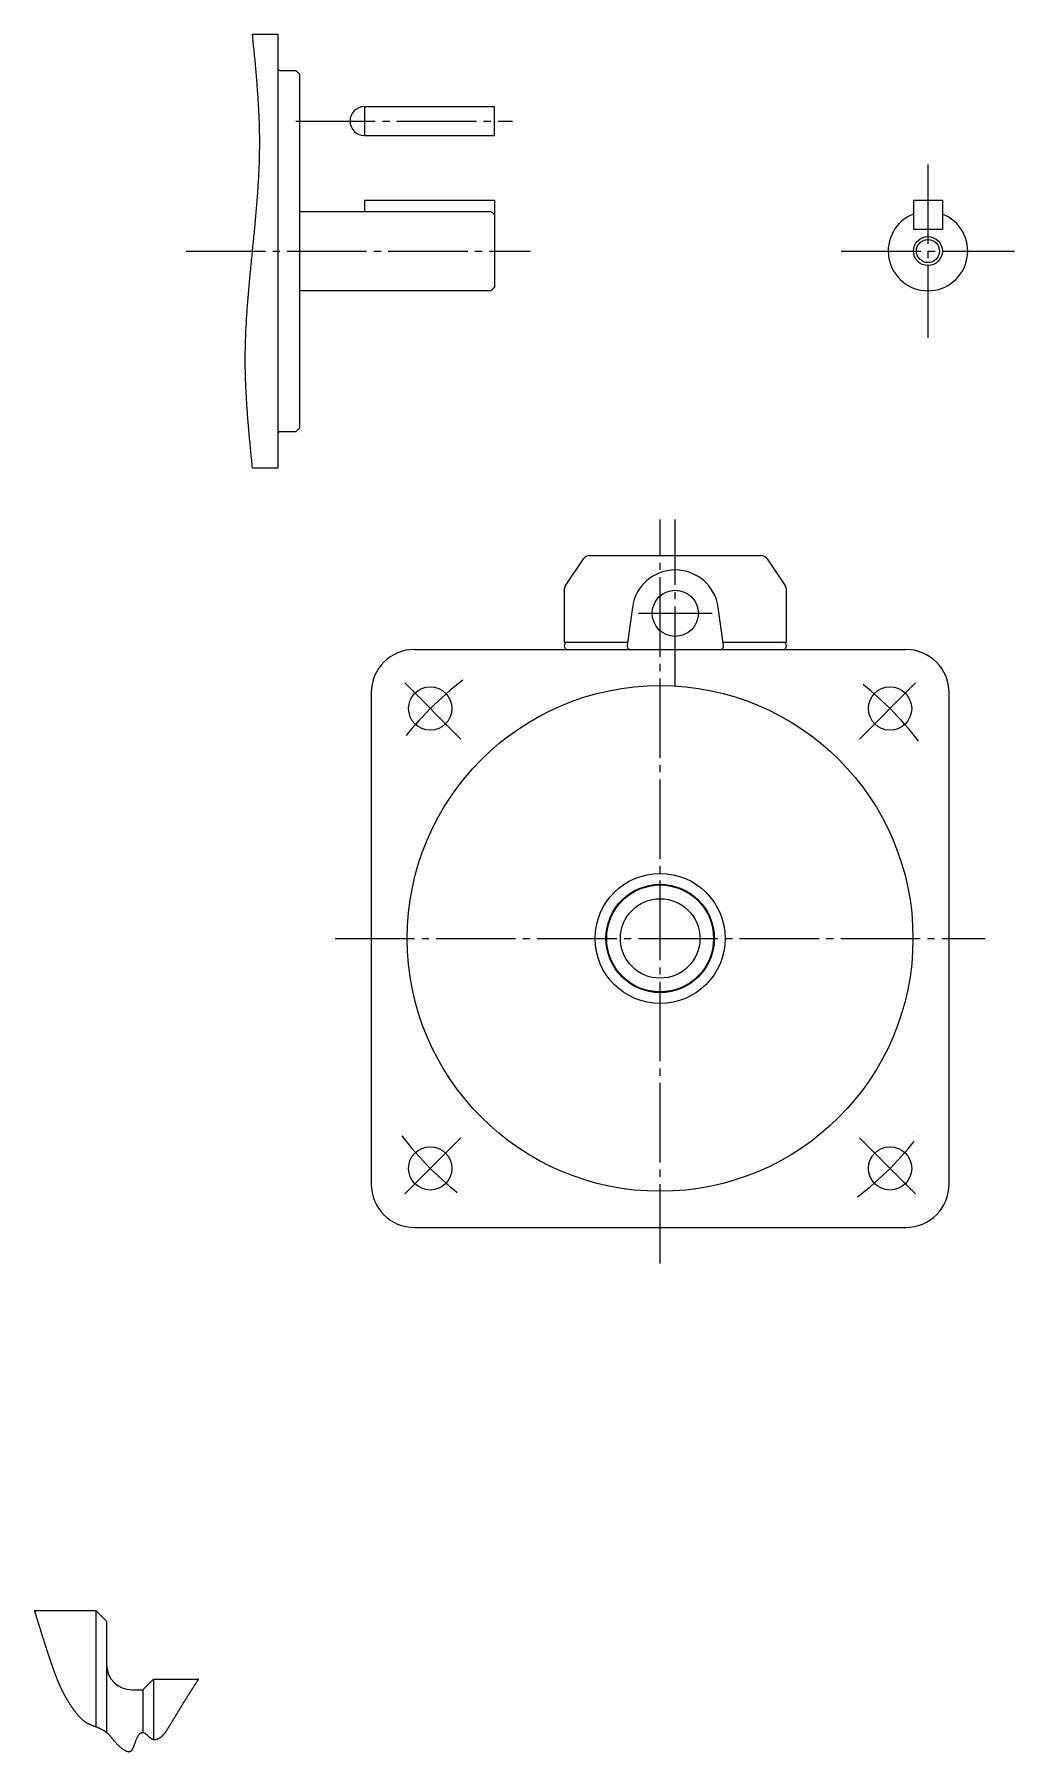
# Model space of a CAD drawing. Extents: x -232 to 226, y -175 to 119.
# Drawn here: x 90.4 to 226.1, y -132.6 to 105.1 of the extents above; entities that cross this region are included whole.
import ezdxf

# ---------------------------------------------------------------- set-up
doc = ezdxf.new("R2010")
doc.units = 0
doc.linetypes.add('DASH_CENTER', pattern=[14, 11, -1, 1, -1])
doc.layers.get('0').update_dxf_attribs({"linetype": 'CONTINUOUS'})

msp = doc.modelspace()

# ---------------------------------------------------------------- linework, layer by layer
at = {"color": 7, "linetype": 'CONTINUOUS'}
for p, q in [((120.57, 105.14), (124.07, 105.14)), ((124.07, 105.14), (124.07, 45.14)), ((124.37, 100.14), (126.57, 100.14)), ((126.57, 100.14), (127.07, 99.64)), ((127.07, 99.64), (127.07, 50.64)), ((136.07, 95.14), (154.07, 95.14)), ((136.07, 95.14), (136.07, 91.14)), ((154.07, 91.14), (154.07, 95.14)), ((136.07, 91.14), (154.07, 91.14)), ((136.07, 82.14), (136.07, 80.64)), ((154.07, 82.14), (136.07, 82.14)), ((154.07, 82.14), (154.07, 70.14)), ((212.07, 82.14), (212.07, 78.14)), ((216.07, 82.14), (212.07, 82.14)), ((216.07, 82.14), (216.07, 78.14)), ((127.07, 80.64), (153.57, 80.64)), ((153.57, 80.64), (154.07, 80.14)), ((216.07, 78.14), (212.07, 78.14)), ((153.57, 69.64), (127.07, 69.64)), ((154.07, 70.14), (153.57, 69.64)), ((126.57, 50.14), (124.37, 50.14)), ((127.07, 50.64), (126.57, 50.14)), ((120.57, 45.14), (124.07, 45.14)), ((163.87, 28.75), (166.4, 32.56)), ((167.24, 33), (190.97, 33)), ((191.8, 32.56), (194.33, 28.75)), ((163.7, 28.2), (163.7, 27.6)), ((163.7, 27.6), (163.7, 21.1)), ((194.5, 27.6), (194.5, 28.2)), ((194.5, 21.1), (194.5, 27.6)), ((173.16, 25.82), (172.43, 20.57)), ((185.77, 20.57), (185.04, 25.82)), ((143, 20), (211, 20)), ((163.8, 21), (172.49, 21)), ((185.71, 21), (194.4, 21)), ((137, 14), (137, -54)), ((217, -54), (217, 14)), ((143, -60), (211, -60)), ((90.38, -113), (98.88, -113)), ((98.88, -113), (98.88, -129.1)), ((98.88, -113), (100.38, -114.5)), ((100.38, -114.5), (100.38, -129.9)), ((105.38, -124), (106.88, -122.5)), ((106.88, -122.5), (113.13, -122.5)), ((106.88, -122.5), (106.88, -130.88)), ((103.88, -124), (105.38, -124)), ((105.38, -124), (105.38, -129.9))]:
    msp.add_line(p, q, dxfattribs=at)
at = {"color": 1, "linetype": 'DASH_CENTER'}
for p, q in [((126.57, 93.14), (156.57, 93.14)), ((214.07, 87.14), (214.07, 63.14)), ((111.37, 75.14), (159.07, 75.14)), ((202.07, 75.14), (226.07, 75.14)), ((177, -65), (177, 38)), ((179.1, 14.94), (179.1, 38)), ((174, 25), (184.2, 25)), ((149.42, 7.58), (140.94, 16.06)), ((204.58, 7.58), (213.06, 16.06)), ((132, -20), (222, -20)), ((149.42, -47.58), (140.94, -56.06)), ((204.58, -47.58), (213.06, -56.06))]:
    msp.add_line(p, q, dxfattribs=at)
at = {"color": 2}
for points in [[(120.57, 45.14, 0), (120.55, 45.41, 0), (120.52, 45.67, 0), (120.49, 45.94, 0), (120.47, 46.21, 0), (120.44, 46.48, 0), (120.41, 46.75, 0), (120.39, 47.02, 0), (120.36, 47.29, 0), (120.33, 47.56, 0), (120.31, 47.83, 0), (120.28, 48.1, 0), (120.25, 48.37, 0), (120.23, 48.63, 0), (120.2, 48.9, 0), (120.18, 49.17, 0), (120.15, 49.44, 0), (120.13, 49.71, 0), (120.11, 49.98, 0), (120.08, 50.25, 0), (120.06, 50.52, 0), (120.03, 50.79, 0), (120.01, 51.06, 0), (119.99, 51.33, 0), (119.97, 51.59, 0), (119.95, 51.86, 0), (119.92, 52.13, 0), (119.9, 52.4, 0), (119.88, 52.67, 0), (119.86, 52.94, 0), (119.84, 53.21, 0), (119.83, 53.48, 0), (119.81, 53.75, 0), (119.79, 54.02, 0), (119.77, 54.28, 0), (119.75, 54.55, 0), (119.74, 54.82, 0), (119.72, 55.09, 0), (119.71, 55.36, 0), (119.69, 55.63, 0), (119.68, 55.9, 0), (119.67, 56.17, 0), (119.66, 56.44, 0), (119.65, 56.71, 0), (119.64, 56.98, 0), (119.62, 57.24, 0), (119.62, 57.51, 0), (119.61, 57.78, 0), (119.6, 58.05, 0), (119.59, 58.32, 0), (119.59, 58.59, 0), (119.58, 58.86, 0), (119.58, 59.13, 0), (119.58, 59.4, 0), (119.58, 59.67, 0), (119.57, 59.94, 0), (119.57, 60.2, 0), (119.57, 60.47, 0), (119.58, 60.74, 0), (119.58, 61.01, 0), (119.58, 61.28, 0), (119.59, 61.55, 0), (119.59, 61.82, 0), (119.6, 62.09, 0), (119.6, 62.36, 0), (119.61, 62.63, 0), (119.62, 62.89, 0), (119.63, 63.16, 0), (119.64, 63.43, 0), (119.65, 63.7, 0), (119.66, 63.97, 0), (119.67, 64.24, 0), (119.69, 64.51, 0), (119.7, 64.78, 0), (119.72, 65.05, 0), (119.73, 65.32, 0), (119.75, 65.59, 0), (119.76, 65.85, 0), (119.78, 66.12, 0), (119.8, 66.39, 0), (119.82, 66.66, 0), (119.83, 66.93, 0), (119.85, 67.2, 0), (119.87, 67.47, 0), (119.89, 67.74, 0), (119.91, 68.01, 0), (119.94, 68.28, 0), (119.96, 68.54, 0), (119.98, 68.81, 0), (120, 69.08, 0), (120.02, 69.35, 0), (120.05, 69.62, 0), (120.07, 69.89, 0), (120.09, 70.16, 0), (120.12, 70.43, 0), (120.14, 70.7, 0), (120.17, 70.97, 0), (120.19, 71.24, 0), (120.22, 71.5, 0), (120.24, 71.77, 0), (120.27, 72.04, 0), (120.29, 72.31, 0), (120.32, 72.58, 0), (120.35, 72.85, 0), (120.37, 73.12, 0), (120.4, 73.39, 0), (120.43, 73.66, 0), (120.45, 73.93, 0), (120.48, 74.2, 0), (120.51, 74.46, 0), (120.53, 74.73, 0), (120.56, 75, 0), (120.59, 75.27, 0), (120.61, 75.54, 0), (120.64, 75.81, 0), (120.67, 76.08, 0), (120.69, 76.35, 0), (120.72, 76.62, 0), (120.75, 76.89, 0), (120.77, 77.15, 0), (120.8, 77.42, 0), (120.83, 77.69, 0), (120.85, 77.96, 0), (120.88, 78.23, 0), (120.9, 78.5, 0), (120.93, 78.77, 0), (120.95, 79.04, 0), (120.98, 79.31, 0), (121, 79.58, 0), (121.03, 79.85, 0), (121.05, 80.11, 0), (121.08, 80.38, 0), (121.1, 80.65, 0), (121.12, 80.92, 0), (121.15, 81.19, 0), (121.17, 81.46, 0), (121.19, 81.73, 0), (121.21, 82, 0), (121.23, 82.27, 0), (121.25, 82.54, 0), (121.27, 82.81, 0), (121.29, 83.07, 0), (121.31, 83.34, 0), (121.33, 83.61, 0), (121.35, 83.88, 0), (121.37, 84.15, 0), (121.38, 84.42, 0), (121.4, 84.69, 0), (121.42, 84.96, 0), (121.43, 85.23, 0), (121.44, 85.5, 0), (121.46, 85.76, 0), (121.47, 86.03, 0), (121.48, 86.3, 0), (121.5, 86.57, 0), (121.51, 86.84, 0), (121.52, 87.11, 0), (121.53, 87.38, 0), (121.53, 87.65, 0), (121.54, 87.92, 0), (121.55, 88.19, 0), (121.56, 88.46, 0), (121.56, 88.72, 0), (121.56, 88.99, 0), (121.57, 89.26, 0), (121.57, 89.53, 0), (121.57, 89.8, 0), (121.57, 90.07, 0), (121.57, 90.34, 0), (121.57, 90.61, 0), (121.57, 90.88, 0), (121.57, 91.15, 0), (121.56, 91.41, 0), (121.56, 91.68, 0), (121.55, 91.95, 0), (121.55, 92.22, 0), (121.54, 92.49, 0), (121.53, 92.76, 0), (121.52, 93.03, 0), (121.51, 93.3, 0), (121.5, 93.57, 0), (121.49, 93.84, 0), (121.48, 94.11, 0), (121.47, 94.37, 0), (121.45, 94.64, 0), (121.44, 94.91, 0), (121.42, 95.18, 0), (121.41, 95.45, 0), (121.39, 95.72, 0), (121.38, 95.99, 0), (121.36, 96.26, 0), (121.34, 96.53, 0), (121.32, 96.8, 0), (121.3, 97.07, 0), (121.28, 97.33, 0), (121.26, 97.6, 0), (121.24, 97.87, 0), (121.22, 98.14, 0), (121.2, 98.41, 0), (121.18, 98.68, 0), (121.16, 98.95, 0), (121.13, 99.22, 0), (121.11, 99.49, 0), (121.09, 99.76, 0), (121.06, 100.03, 0), (121.04, 100.29, 0), (121.02, 100.56, 0), (120.99, 100.83, 0), (120.97, 101.1, 0), (120.94, 101.37, 0), (120.92, 101.64, 0), (120.89, 101.91, 0), (120.86, 102.18, 0), (120.84, 102.45, 0), (120.81, 102.72, 0), (120.79, 102.98, 0), (120.76, 103.25, 0), (120.73, 103.52, 0), (120.71, 103.79, 0), (120.68, 104.06, 0), (120.65, 104.33, 0), (120.63, 104.6, 0), (120.6, 104.87, 0), (120.57, 105.14, 0)], [(90.38, -113, 0), (90.39, -113.06, 0), (90.41, -113.12, 0), (90.43, -113.18, 0), (90.45, -113.24, 0), (90.47, -113.3, 0), (90.49, -113.36, 0), (90.51, -113.42, 0), (90.52, -113.48, 0), (90.54, -113.54, 0), (90.56, -113.6, 0), (90.58, -113.66, 0), (90.6, -113.72, 0), (90.62, -113.78, 0), (90.64, -113.84, 0), (90.65, -113.91, 0), (90.67, -113.97, 0), (90.69, -114.03, 0), (90.71, -114.09, 0), (90.73, -114.15, 0), (90.75, -114.21, 0), (90.77, -114.27, 0), (90.78, -114.33, 0), (90.8, -114.39, 0), (90.82, -114.45, 0), (90.84, -114.51, 0), (90.86, -114.57, 0), (90.88, -114.63, 0), (90.9, -114.69, 0), (90.91, -114.75, 0), (90.93, -114.81, 0), (90.95, -114.87, 0), (90.97, -114.93, 0), (90.99, -114.99, 0), (91.01, -115.05, 0), (91.03, -115.11, 0), (91.04, -115.17, 0), (91.06, -115.23, 0), (91.08, -115.29, 0), (91.1, -115.35, 0), (91.12, -115.42, 0), (91.14, -115.47, 0), (91.16, -115.53, 0), (91.18, -115.6, 0), (91.19, -115.66, 0), (91.21, -115.72, 0), (91.23, -115.78, 0), (91.25, -115.84, 0), (91.27, -115.9, 0), (91.29, -115.96, 0), (91.31, -116.02, 0), (91.33, -116.08, 0), (91.35, -116.14, 0), (91.36, -116.2, 0), (91.38, -116.26, 0), (91.4, -116.32, 0), (91.42, -116.38, 0), (91.44, -116.44, 0), (91.46, -116.5, 0), (91.48, -116.56, 0), (91.5, -116.62, 0), (91.52, -116.68, 0), (91.54, -116.74, 0), (91.55, -116.8, 0), (91.57, -116.86, 0), (91.59, -116.92, 0), (91.61, -116.98, 0), (91.63, -117.04, 0), (91.65, -117.1, 0), (91.67, -117.16, 0), (91.69, -117.22, 0), (91.71, -117.28, 0), (91.73, -117.34, 0), (91.75, -117.4, 0), (91.77, -117.46, 0), (91.78, -117.52, 0), (91.8, -117.58, 0), (91.82, -117.64, 0), (91.84, -117.7, 0), (91.86, -117.77, 0), (91.88, -117.83, 0), (91.9, -117.89, 0), (91.92, -117.95, 0), (91.94, -118.01, 0), (91.96, -118.07, 0), (91.98, -118.13, 0), (92, -118.19, 0), (92.02, -118.25, 0), (92.04, -118.31, 0), (92.06, -118.37, 0), (92.08, -118.43, 0), (92.1, -118.49, 0), (92.12, -118.55, 0), (92.14, -118.61, 0), (92.16, -118.67, 0), (92.17, -118.73, 0), (92.19, -118.79, 0), (92.21, -118.85, 0), (92.23, -118.91, 0), (92.25, -118.97, 0), (92.27, -119.03, 0), (92.29, -119.09, 0), (92.31, -119.15, 0), (92.33, -119.21, 0), (92.35, -119.27, 0), (92.37, -119.33, 0), (92.39, -119.39, 0), (92.41, -119.45, 0), (92.43, -119.51, 0), (92.45, -119.57, 0), (92.47, -119.63, 0), (92.49, -119.69, 0), (92.52, -119.75, 0), (92.54, -119.81, 0), (92.56, -119.87, 0), (92.58, -119.93, 0), (92.6, -119.99, 0), (92.62, -120.05, 0), (92.64, -120.11, 0), (92.66, -120.17, 0), (92.68, -120.23, 0), (92.7, -120.29, 0), (92.72, -120.35, 0), (92.74, -120.41, 0), (92.76, -120.47, 0), (92.78, -120.53, 0), (92.8, -120.59, 0), (92.82, -120.65, 0), (92.84, -120.71, 0), (92.86, -120.77, 0), (92.88, -120.83, 0), (92.91, -120.89, 0), (92.93, -120.95, 0), (92.95, -121, 0), (92.97, -121.06, 0), (92.99, -121.12, 0), (93.01, -121.18, 0), (93.03, -121.24, 0), (93.05, -121.3, 0), (93.08, -121.36, 0), (93.1, -121.42, 0), (93.12, -121.48, 0), (93.14, -121.54, 0), (93.16, -121.6, 0), (93.18, -121.66, 0), (93.21, -121.72, 0), (93.23, -121.78, 0), (93.25, -121.84, 0), (93.27, -121.9, 0), (93.3, -121.96, 0), (93.32, -122.02, 0), (93.34, -122.08, 0), (93.36, -122.13, 0), (93.39, -122.19, 0), (93.41, -122.25, 0), (93.43, -122.31, 0), (93.46, -122.37, 0), (93.48, -122.43, 0), (93.5, -122.49, 0), (93.53, -122.55, 0), (93.55, -122.61, 0), (93.57, -122.66, 0), (93.6, -122.72, 0), (93.62, -122.78, 0), (93.65, -122.84, 0), (93.67, -122.9, 0), (93.69, -122.95, 0), (93.72, -123.01, 0), (93.74, -123.07, 0), (93.77, -123.13, 0), (93.79, -123.19, 0), (93.82, -123.25, 0), (93.84, -123.3, 0), (93.87, -123.36, 0), (93.9, -123.42, 0), (93.92, -123.48, 0), (93.95, -123.53, 0), (93.97, -123.59, 0), (94, -123.65, 0), (94.03, -123.71, 0), (94.05, -123.76, 0), (94.08, -123.82, 0), (94.11, -123.88, 0), (94.14, -123.94, 0), (94.16, -123.99, 0), (94.19, -124.05, 0), (94.22, -124.11, 0), (94.25, -124.16, 0), (94.28, -124.22, 0), (94.3, -124.27, 0), (94.33, -124.33, 0), (94.36, -124.39, 0), (94.39, -124.44, 0), (94.42, -124.5, 0), (94.45, -124.56, 0), (94.48, -124.61, 0), (94.51, -124.67, 0), (94.54, -124.72, 0), (94.57, -124.78, 0), (94.6, -124.83, 0), (94.63, -124.89, 0), (94.66, -124.94, 0), (94.69, -125, 0), (94.73, -125.05, 0), (94.76, -125.11, 0), (94.79, -125.16, 0), (94.82, -125.22, 0), (94.85, -125.27, 0), (94.89, -125.33, 0), (94.92, -125.38, 0), (94.95, -125.44, 0), (94.98, -125.49, 0), (95.02, -125.54, 0), (95.05, -125.6, 0), (95.08, -125.65, 0), (95.12, -125.7, 0), (95.15, -125.76, 0), (95.18, -125.81, 0), (95.22, -125.87, 0), (95.25, -125.92, 0), (95.29, -125.97, 0), (95.32, -126.03, 0), (95.36, -126.08, 0), (95.39, -126.13, 0), (95.42, -126.18, 0), (95.46, -126.24, 0), (95.5, -126.29, 0), (95.53, -126.34, 0), (95.57, -126.39, 0), (95.6, -126.44, 0), (95.64, -126.5, 0), (95.67, -126.55, 0), (95.71, -126.6, 0), (95.75, -126.65, 0), (95.78, -126.7, 0), (95.82, -126.75, 0), (95.86, -126.81, 0), (95.9, -126.86, 0), (95.93, -126.91, 0), (95.97, -126.96, 0), (96.01, -127.01, 0), (96.05, -127.06, 0), (96.09, -127.11, 0), (96.13, -127.16, 0), (96.16, -127.21, 0), (96.2, -127.26, 0), (96.24, -127.31, 0), (96.29, -127.35, 0), (96.33, -127.4, 0), (96.37, -127.45, 0), (96.41, -127.5, 0), (96.45, -127.55, 0), (96.49, -127.59, 0), (96.54, -127.64, 0), (96.58, -127.69, 0), (96.62, -127.73, 0), (96.67, -127.78, 0), (96.71, -127.83, 0), (96.76, -127.87, 0), (96.8, -127.92, 0), (96.85, -127.96, 0), (96.89, -128.01, 0), (96.94, -128.05, 0), (96.99, -128.09, 0), (97.04, -128.13, 0), (97.08, -128.18, 0), (97.13, -128.22, 0), (97.18, -128.26, 0), (97.23, -128.3, 0), (97.28, -128.33, 0), (97.33, -128.37, 0), (97.38, -128.41, 0), (97.44, -128.44, 0), (97.49, -128.48, 0), (97.54, -128.51, 0), (97.59, -128.55, 0), (97.65, -128.58, 0), (97.7, -128.61, 0), (97.76, -128.64, 0), (97.81, -128.67, 0), (97.87, -128.69, 0), (97.93, -128.72, 0), (97.98, -128.75, 0), (98.04, -128.77, 0), (98.1, -128.8, 0), (98.15, -128.82, 0), (98.21, -128.85, 0), (98.27, -128.87, 0), (98.33, -128.89, 0), (98.39, -128.92, 0), (98.45, -128.94, 0), (98.51, -128.96, 0), (98.57, -128.98, 0), (98.63, -129.01, 0), (98.69, -129.03, 0), (98.75, -129.05, 0), (98.81, -129.07, 0), (98.87, -129.1, 0), (98.93, -129.12, 0), (98.99, -129.14, 0), (99.05, -129.17, 0), (99.11, -129.19, 0), (99.17, -129.22, 0), (99.23, -129.24, 0), (99.29, -129.27, 0), (99.35, -129.29, 0), (99.4, -129.32, 0), (99.46, -129.35, 0), (99.52, -129.38, 0), (99.58, -129.4, 0), (99.64, -129.43, 0), (99.69, -129.46, 0), (99.75, -129.49, 0), (99.81, -129.52, 0), (99.86, -129.55, 0), (99.92, -129.59, 0), (99.97, -129.62, 0), (100.02, -129.65, 0), (100.08, -129.68, 0), (100.13, -129.72, 0), (100.18, -129.75, 0), (100.23, -129.79, 0), (100.28, -129.82, 0), (100.33, -129.86, 0), (100.38, -129.9, 0), (100.42, -129.94, 0), (100.47, -129.98, 0), (100.51, -130.02, 0), (100.56, -130.06, 0), (100.6, -130.1, 0), (100.64, -130.14, 0), (100.68, -130.18, 0), (100.73, -130.22, 0), (100.77, -130.27, 0), (100.81, -130.31, 0), (100.85, -130.35, 0), (100.89, -130.4, 0), (100.92, -130.44, 0), (100.96, -130.49, 0), (101, -130.54, 0), (101.04, -130.58, 0), (101.08, -130.63, 0), (101.12, -130.68, 0), (101.16, -130.72, 0), (101.19, -130.77, 0), (101.23, -130.82, 0), (101.27, -130.87, 0), (101.31, -130.92, 0), (101.35, -130.97, 0), (101.39, -131.01, 0), (101.43, -131.06, 0), (101.47, -131.11, 0), (101.51, -131.16, 0), (101.55, -131.21, 0), (101.6, -131.26, 0), (101.64, -131.31, 0), (101.68, -131.36, 0), (101.73, -131.41, 0), (101.77, -131.46, 0), (101.82, -131.51, 0), (101.87, -131.56, 0), (101.91, -131.61, 0), (101.96, -131.66, 0), (102.01, -131.71, 0), (102.07, -131.75, 0), (102.12, -131.8, 0), (102.17, -131.85, 0), (102.23, -131.9, 0), (102.28, -131.95, 0), (102.34, -132, 0), (102.4, -132.04, 0), (102.46, -132.09, 0), (102.52, -132.13, 0), (102.58, -132.18, 0), (102.64, -132.22, 0), (102.7, -132.26, 0), (102.77, -132.3, 0), (102.83, -132.33, 0), (102.89, -132.37, 0), (102.95, -132.4, 0), (103.01, -132.43, 0), (103.07, -132.46, 0), (103.13, -132.48, 0), (103.19, -132.5, 0), (103.25, -132.52, 0), (103.3, -132.53, 0), (103.36, -132.54, 0), (103.41, -132.55, 0), (103.46, -132.56, 0), (103.51, -132.56, 0), (103.56, -132.55, 0), (103.61, -132.54, 0), (103.65, -132.53, 0), (103.69, -132.51, 0), (103.73, -132.48, 0), (103.77, -132.46, 0), (103.81, -132.43, 0), (103.85, -132.39, 0), (103.88, -132.35, 0), (103.91, -132.31, 0), (103.94, -132.26, 0), (103.97, -132.21, 0), (104, -132.16, 0), (104.03, -132.11, 0), (104.06, -132.05, 0), (104.08, -131.99, 0), (104.11, -131.93, 0), (104.13, -131.86, 0), (104.16, -131.8, 0), (104.18, -131.73, 0), (104.21, -131.66, 0), (104.23, -131.59, 0), (104.26, -131.52, 0), (104.28, -131.44, 0), (104.31, -131.37, 0), (104.33, -131.29, 0), (104.36, -131.22, 0), (104.39, -131.14, 0), (104.42, -131.07, 0), (104.44, -130.99, 0), (104.47, -130.92, 0), (104.51, -130.84, 0), (104.54, -130.77, 0), (104.57, -130.7, 0), (104.61, -130.62, 0), (104.64, -130.56, 0), (104.68, -130.49, 0), (104.72, -130.42, 0), (104.75, -130.36, 0), (104.79, -130.3, 0), (104.83, -130.24, 0), (104.88, -130.19, 0), (104.92, -130.14, 0), (104.96, -130.09, 0), (105, -130.05, 0), (105.05, -130.01, 0), (105.09, -129.98, 0), (105.14, -129.95, 0), (105.19, -129.93, 0), (105.24, -129.91, 0), (105.29, -129.9, 0), (105.34, -129.9, 0), (105.39, -129.9, 0), (105.44, -129.91, 0), (105.5, -129.92, 0), (105.55, -129.94, 0), (105.6, -129.97, 0), (105.66, -130, 0), (105.71, -130.03, 0), (105.77, -130.07, 0), (105.82, -130.11, 0), (105.87, -130.16, 0), (105.93, -130.2, 0), (105.98, -130.25, 0), (106.03, -130.29, 0), (106.09, -130.34, 0), (106.14, -130.39, 0), (106.19, -130.44, 0), (106.24, -130.49, 0), (106.29, -130.53, 0), (106.34, -130.58, 0), (106.39, -130.62, 0), (106.44, -130.66, 0), (106.5, -130.7, 0), (106.55, -130.74, 0), (106.6, -130.77, 0), (106.65, -130.8, 0), (106.7, -130.82, 0), (106.76, -130.85, 0), (106.81, -130.87, 0), (106.87, -130.88, 0), (106.93, -130.89, 0), (106.99, -130.89, 0), (107.05, -130.89, 0), (107.11, -130.89, 0), (107.17, -130.88, 0), (107.23, -130.87, 0), (107.3, -130.85, 0), (107.36, -130.83, 0), (107.42, -130.81, 0), (107.48, -130.78, 0), (107.54, -130.75, 0), (107.6, -130.72, 0), (107.66, -130.69, 0), (107.72, -130.66, 0), (107.78, -130.62, 0), (107.84, -130.58, 0), (107.89, -130.54, 0), (107.94, -130.5, 0), (108, -130.46, 0), (108.05, -130.42, 0), (108.09, -130.38, 0), (108.14, -130.33, 0), (108.19, -130.29, 0), (108.23, -130.24, 0), (108.27, -130.19, 0), (108.31, -130.14, 0), (108.36, -130.1, 0), (108.39, -130.05, 0), (108.43, -130, 0), (108.47, -129.95, 0), (108.51, -129.9, 0), (108.54, -129.84, 0), (108.58, -129.79, 0), (108.61, -129.74, 0), (108.65, -129.69, 0), (108.68, -129.64, 0), (108.72, -129.58, 0), (108.75, -129.53, 0), (108.78, -129.48, 0), (108.82, -129.42, 0), (108.85, -129.37, 0), (108.89, -129.32, 0), (108.92, -129.26, 0), (108.95, -129.21, 0), (108.98, -129.16, 0), (109.02, -129.1, 0), (109.05, -129.05, 0), (109.08, -129, 0), (109.12, -128.94, 0), (109.15, -128.89, 0), (109.19, -128.84, 0), (109.22, -128.78, 0), (109.25, -128.73, 0), (109.28, -128.68, 0), (109.32, -128.62, 0), (109.35, -128.57, 0), (109.38, -128.51, 0), (109.42, -128.46, 0), (109.45, -128.41, 0), (109.48, -128.35, 0), (109.51, -128.3, 0), (109.55, -128.24, 0), (109.58, -128.19, 0), (109.61, -128.14, 0), (109.64, -128.08, 0), (109.68, -128.03, 0), (109.71, -127.97, 0), (109.74, -127.92, 0), (109.78, -127.87, 0), (109.81, -127.81, 0), (109.84, -127.76, 0), (109.88, -127.7, 0), (109.91, -127.65, 0), (109.94, -127.59, 0), (109.97, -127.54, 0), (110.01, -127.49, 0), (110.04, -127.43, 0), (110.07, -127.38, 0), (110.1, -127.32, 0), (110.14, -127.27, 0), (110.17, -127.22, 0), (110.2, -127.16, 0), (110.23, -127.11, 0), (110.27, -127.05, 0), (110.3, -127, 0), (110.33, -126.94, 0), (110.37, -126.89, 0), (110.4, -126.84, 0), (110.43, -126.78, 0), (110.46, -126.73, 0), (110.5, -126.67, 0), (110.53, -126.62, 0), (110.56, -126.56, 0), (110.59, -126.51, 0), (110.63, -126.46, 0), (110.66, -126.4, 0), (110.69, -126.35, 0), (110.73, -126.29, 0), (110.76, -126.24, 0), (110.79, -126.19, 0), (110.83, -126.13, 0), (110.86, -126.08, 0), (110.89, -126.02, 0), (110.92, -125.97, 0), (110.96, -125.92, 0), (110.99, -125.86, 0), (111.03, -125.81, 0), (111.06, -125.75, 0), (111.09, -125.7, 0), (111.12, -125.65, 0), (111.16, -125.59, 0), (111.19, -125.54, 0), (111.22, -125.48, 0), (111.26, -125.43, 0), (111.29, -125.38, 0), (111.33, -125.32, 0), (111.36, -125.27, 0), (111.39, -125.22, 0), (111.43, -125.16, 0), (111.46, -125.11, 0), (111.49, -125.06, 0), (111.53, -125, 0), (111.56, -124.95, 0), (111.59, -124.9, 0), (111.63, -124.84, 0), (111.66, -124.79, 0), (111.69, -124.73, 0), (111.73, -124.68, 0), (111.76, -124.63, 0), (111.8, -124.58, 0), (111.83, -124.52, 0), (111.86, -124.47, 0), (111.9, -124.42, 0), (111.93, -124.36, 0), (111.97, -124.31, 0), (112, -124.25, 0), (112.03, -124.2, 0), (112.07, -124.15, 0), (112.1, -124.09, 0), (112.14, -124.04, 0), (112.17, -123.99, 0), (112.2, -123.94, 0), (112.24, -123.88, 0), (112.27, -123.83, 0), (112.31, -123.78, 0), (112.34, -123.72, 0), (112.37, -123.67, 0), (112.41, -123.61, 0), (112.44, -123.56, 0), (112.48, -123.51, 0), (112.51, -123.46, 0), (112.54, -123.4, 0), (112.58, -123.35, 0), (112.61, -123.3, 0), (112.65, -123.24, 0), (112.68, -123.19, 0), (112.72, -123.14, 0), (112.75, -123.08, 0), (112.78, -123.03, 0), (112.82, -122.98, 0), (112.85, -122.92, 0), (112.89, -122.87, 0), (112.92, -122.82, 0), (112.95, -122.77, 0), (112.99, -122.71, 0), (113.02, -122.66, 0), (113.06, -122.61, 0), (113.09, -122.55, 0), (113.12, -122.5, 0)]]:
    msp.add_polyline3d(points, dxfattribs=at)
at = {"color": 2, "linetype": 'CONTINUOUS'}
msp.add_circle((214.07, 75.14), 2, dxfattribs=at)
at = {"color": 7, "linetype": 'CONTINUOUS'}
for centre, radius in [((214.07, 75.14), 1.6), ((179.1, 25), 3.2), ((177, -20), 35), ((145.18, 11.82), 3), ((208.82, 11.82), 3), ((177, -20), 9), ((177, -20), 7.5), ((177, -20), 7.4), ((145.18, -51.82), 3), ((208.82, -51.82), 3)]:
    msp.add_circle(centre, radius, dxfattribs=at)
msp.add_circle((177, -20), 5.5)
for centre, radius, start, end in [((124.37, 100.44), 0.3, 180, 270), ((124.37, 49.84), 0.3, 90, 180), ((167.24, 32), 1, 90, 146.3099), ((179.1, 25), 6, 7.8875, 172.1125), ((190.97, 32), 1, 33.6901, 90), ((164.7, 28.2), 1, 146.3099, 180), ((193.5, 28.2), 1, 0, 33.6901), ((143, 14), 6, 90, 180), ((163.8, 21.1), 0.1, 180, 270), ((164.2, 20.5), 0.5, 90, 270), ((172.92, 20.5), 0.5, 172.1125, 270), ((185.28, 20.5), 0.5, 270, 7.8875), ((194, 20.5), 0.5, 270, 90), ((194.4, 21.1), 0.1, 270, 0), ((211, 14), 6, 0, 90), ((143, -54), 6, 180, 270), ((211, -54), 6, 270, 0), ((103.88, -120.5), 3.5, 180, 270)]:
    msp.add_arc(centre, radius, start, end, dxfattribs=at)
for centre, radius, start, end in [((136.07, 93.14), 2, 90, 270), ((214.07, 75.14), 5.5, 111.3237, 68.6763)]:
    msp.add_arc(centre, radius, start, end)
at = {"color": 1, "linetype": 'DASH_CENTER'}
for start, end in [(127.3549, 142.6451), (37.3549, 52.6451), (217.3549, 232.6451), (307.3549, 322.6451)]:
    msp.add_arc((177, -20), 45, start, end, dxfattribs=at)

doc.saveas('drawing.dxf')
